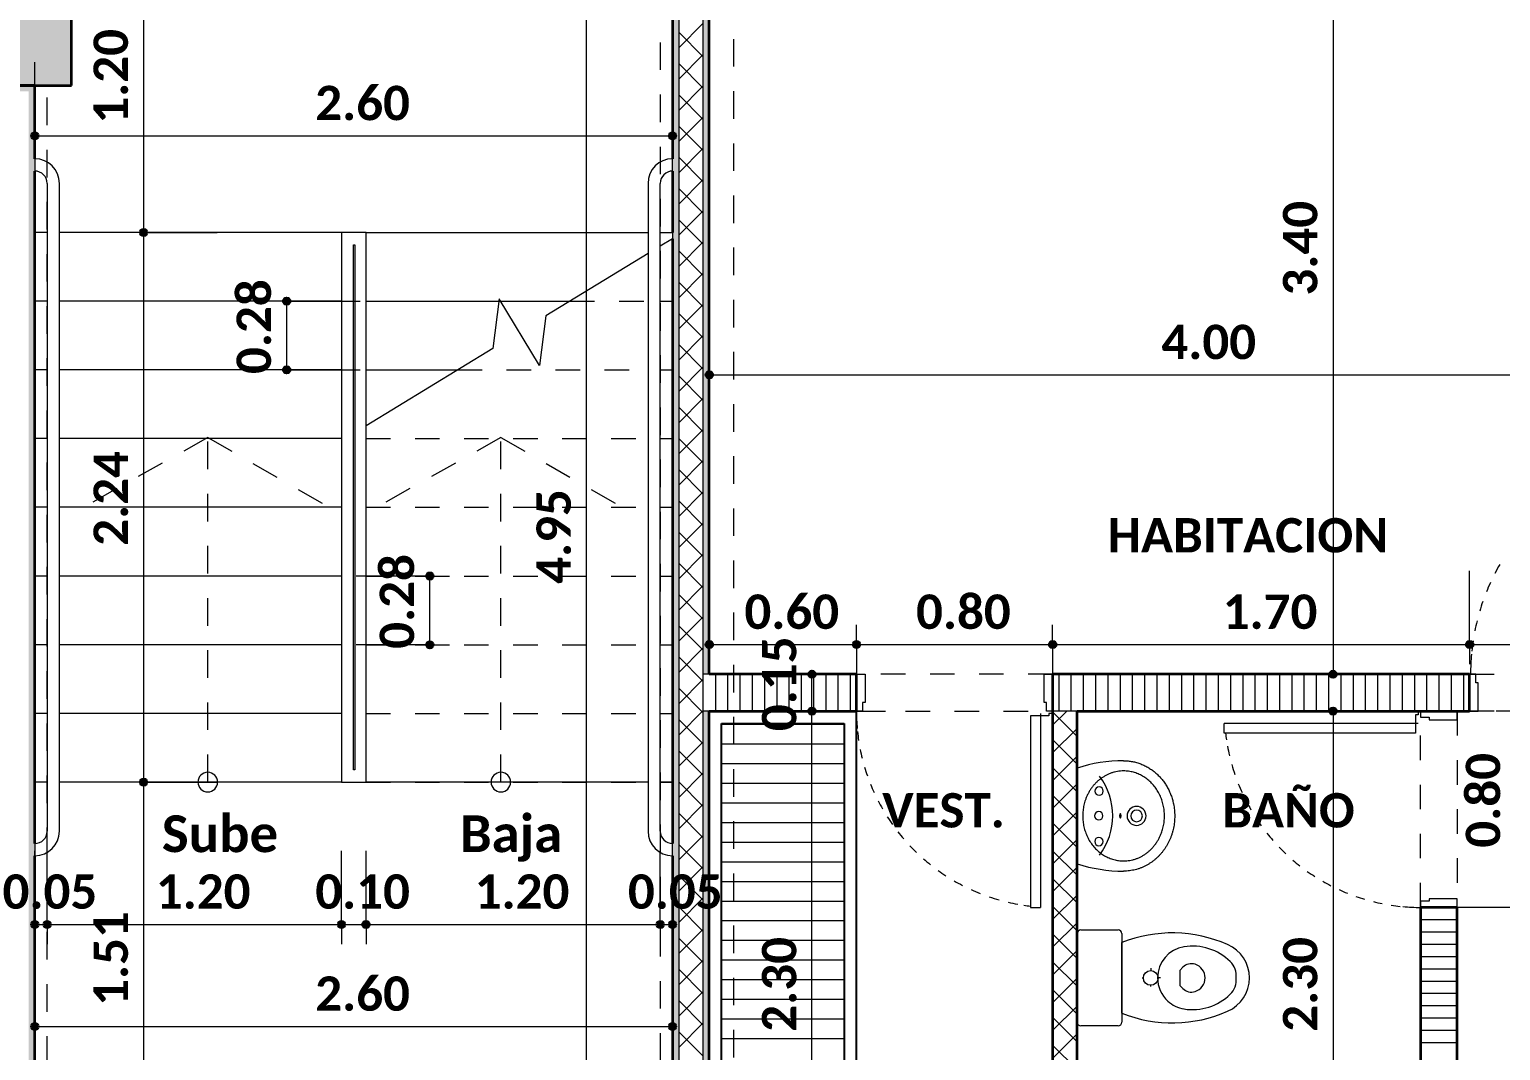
# Model space of a CAD drawing. Header units: metres. Extents: x -144 to 1000, y -717 to 29.
# Drawn here: x 604.31 to 610.31, y -553.21 to -549.05 of the extents above; entities that cross this region are included whole.
import ezdxf

# ---------------------------------------------------------------- set-up
doc = ezdxf.new("R2010")
doc.units = ezdxf.units.M
for name, pattern in [('Basculante', [0.11625, 0.075, -0.04125]), ('basculante modificado', [0.18, 0.1125, -0.0675]), ('Trazo', [0.45, 0.225, -0.225])]:
    doc.linetypes.add(name, pattern=pattern)
doc.layers.get('0').update_dxf_attribs({"color": 1})
for name, color, linetype, lineweight in [('A-ANNO-DIMS', 1, 'Continuous', 9), ('A-DETL', 1, 'Continuous', 9), ('A-DETL-GENF', 1, 'Continuous', 9), ('A-DETL-THIN', 1, 'Continuous', 9), ('A-DOOR', 1, 'Continuous', 9), ('A-DOOR-FRAM', 1, 'Continuous', 9), ('A-DOOR-HDLN', 1, 'Trazo', 20), ('A-FLOR', 2, 'Continuous', 9), ('A-GENM', 1, 'Continuous', 9), ('A-WALL', 4, 'Continuous', 9), ('G-ANNO-TEXT', 2, 'Continuous', 9), ('P-SANR-FIXT', 1, 'Continuous', 9), ('S-COLS', 7, 'Continuous', 9), ('S-STRS', 1, 'Continuous', 9), ('S-STRS-MBND', 1, 'Basculante', 9)]:
    doc.layers.add(name, color=color, linetype=linetype, lineweight=lineweight)
doc.layers.add('A-WALL-PATT', color=7, linetype='Continuous', lineweight=35, true_color=0x9c9c9c)
doc.styles.add('Calibri_B', font='calibrib.ttf', dxfattribs={"height": 0.165})
doc.styles.add('Calibri_B_2', font='calibrib.ttf', dxfattribs={"height": 0.135})
doc.styles.add('Calibri_B_5', font='calibrib.ttf', dxfattribs={"height": 0.66})

# ---------------------------------------------------------------- blocks, each defined once
blk = doc.blocks.new('P')
at = {"layer": 'A-ANNO-DIMS', "lineweight": 25}
h = blk.add_hatch(color=256, dxfattribs=at)
edge = h.paths.add_edge_path()
edge.add_arc((599.9122, -486.4747), 0.015, 0, 360)
h = blk.add_hatch(color=256, dxfattribs=at)
edge = h.paths.add_edge_path()
edge.add_arc((602.5122, -486.4747), 0.015, 0, 360)
h = blk.add_hatch(color=256, dxfattribs=at)
edge = h.paths.add_edge_path()
edge.add_arc((600.3555, -486.8684), 0.015, 0, 360)
h = blk.add_hatch(color=256, dxfattribs=at)
edge = h.paths.add_edge_path()
edge.add_arc((600.3555, -486.8684), 0.015, 0, 360)
h = blk.add_hatch(color=256, dxfattribs=at)
edge = h.paths.add_edge_path()
edge.add_arc((600.9388, -487.1484), 0.015, 0, 360)
h = blk.add_hatch(color=256, dxfattribs=at)
edge = h.paths.add_edge_path()
edge.add_arc((600.9388, -487.4284), 0.015, 0, 360)
h = blk.add_hatch(color=256, dxfattribs=at)
edge = h.paths.add_edge_path()
edge.add_arc((602.6622, -487.4484), 0.015, 0, 360)
h = blk.add_hatch(color=256, dxfattribs=at)
edge = h.paths.add_edge_path()
edge.add_arc((601.5224, -488.2684), 0.015, 0, 360)
h = blk.add_hatch(color=256, dxfattribs=at)
edge = h.paths.add_edge_path()
edge.add_arc((601.5224, -488.5484), 0.015, 0, 360)
h = blk.add_hatch(color=256, dxfattribs=at)
edge = h.paths.add_edge_path()
edge.add_arc((602.6622, -488.5478), 0.015, 0, 360)
h = blk.add_hatch(color=256, dxfattribs=at)
edge = h.paths.add_edge_path()
edge.add_arc((603.262, -488.5478), 0.015, 0, 360)
h = blk.add_hatch(color=256, dxfattribs=at)
edge = h.paths.add_edge_path()
edge.add_arc((603.262, -488.5478), 0.015, 0, 360)
h = blk.add_hatch(color=256, dxfattribs=at)
edge = h.paths.add_edge_path()
edge.add_arc((604.062, -488.5478), 0.015, 0, 360)
h = blk.add_hatch(color=256, dxfattribs=at)
edge = h.paths.add_edge_path()
edge.add_arc((604.062, -488.5478), 0.015, 0, 360)
h = blk.add_hatch(color=256, dxfattribs=at)
edge = h.paths.add_edge_path()
edge.add_arc((605.7622, -488.5478), 0.015, 0, 360)
h = blk.add_hatch(color=256, dxfattribs=at)
edge = h.paths.add_edge_path()
edge.add_arc((605.7622, -488.5478), 0.015, 0, 360)
h = blk.add_hatch(color=256, dxfattribs=at)
edge = h.paths.add_edge_path()
edge.add_arc((603.0808, -488.6688), 0.015, 0, 360)
h = blk.add_hatch(color=256, dxfattribs=at)
edge = h.paths.add_edge_path()
edge.add_arc((605.2051, -488.6688), 0.015, 0, 360)
h = blk.add_hatch(color=256, dxfattribs=at)
edge = h.paths.add_edge_path()
edge.add_arc((603.0808, -488.8188), 0.015, 0, 360)
h = blk.add_hatch(color=256, dxfattribs=at)
edge = h.paths.add_edge_path()
edge.add_arc((603.0808, -488.8188), 0.015, 0, 360)
h = blk.add_hatch(color=256, dxfattribs=at)
edge = h.paths.add_edge_path()
edge.add_arc((605.2051, -488.8188), 0.015, 0, 360)
h = blk.add_hatch(color=256, dxfattribs=at)
edge = h.paths.add_edge_path()
edge.add_arc((600.3555, -489.1084), 0.015, 0, 360)
h = blk.add_hatch(color=256, dxfattribs=at)
edge = h.paths.add_edge_path()
edge.add_arc((600.3555, -489.1084), 0.015, 0, 360)
h = blk.add_hatch(color=256, dxfattribs=at)
edge = h.paths.add_edge_path()
edge.add_arc((599.9122, -489.6883), 0.015, 0, 360)
h = blk.add_hatch(color=256, dxfattribs=at)
edge = h.paths.add_edge_path()
edge.add_arc((599.9622, -489.6883), 0.015, 0, 360)
h = blk.add_hatch(color=256, dxfattribs=at)
edge = h.paths.add_edge_path()
edge.add_arc((599.9622, -489.6883), 0.015, 0, 360)
h = blk.add_hatch(color=256, dxfattribs=at)
edge = h.paths.add_edge_path()
edge.add_arc((601.1622, -489.6883), 0.015, 0, 360)
h = blk.add_hatch(color=256, dxfattribs=at)
edge = h.paths.add_edge_path()
edge.add_arc((601.1622, -489.6883), 0.015, 0, 360)
h = blk.add_hatch(color=256, dxfattribs=at)
edge = h.paths.add_edge_path()
edge.add_arc((601.2625, -489.6883), 0.015, 0, 360)
h = blk.add_hatch(color=256, dxfattribs=at)
edge = h.paths.add_edge_path()
edge.add_arc((601.2625, -489.6883), 0.015, 0, 360)
h = blk.add_hatch(color=256, dxfattribs=at)
edge = h.paths.add_edge_path()
edge.add_arc((602.4621, -489.6883), 0.015, 0, 360)
h = blk.add_hatch(color=256, dxfattribs=at)
edge = h.paths.add_edge_path()
edge.add_arc((602.4621, -489.6883), 0.015, 0, 360)
h = blk.add_hatch(color=256, dxfattribs=at)
edge = h.paths.add_edge_path()
edge.add_arc((602.5122, -489.6883), 0.015, 0, 360)
h = blk.add_hatch(color=256, dxfattribs=at)
edge = h.paths.add_edge_path()
edge.add_arc((599.9122, -490.1041), 0.015, 0, 360)
h = blk.add_hatch(color=256, dxfattribs=at)
edge = h.paths.add_edge_path()
edge.add_arc((602.5122, -490.1041), 0.015, 0, 360)
at = {"layer": 'A-WALL-PATT', "lineweight": 5, "true_color": 0x747474}
h = blk.add_hatch(color=8, dxfattribs=at)
h.paths.add_polyline_path([(602.5122, -492.7188), (602.5372, -492.7188), (602.5372, -490.7688), (602.5122, -490.7688), (602.5122, -492.6438)])
h.paths.add_polyline_path([(602.5122, -490.6188), (602.5372, -490.6188), (602.5372, -485.6688), (602.5122, -485.6688), (602.5122, -490.4938)])
h.paths.add_polyline_path([(602.5122, -485.5188), (602.5372, -485.5188), (602.5372, -485.119), (602.5122, -485.119), (602.5122, -485.3688)])
at = {"layer": 'A-WALL-PATT', "true_color": 0x747474}
h = blk.add_hatch(color=8, dxfattribs=at)
h.paths.add_polyline_path([(602.6622, -492.7188), (602.6622, -491.2688), (602.6372, -491.2688), (602.6372, -492.7188)])
h.paths.add_polyline_path([(602.6372, -491.1188), (602.6622, -491.1188), (602.6622, -488.8188), (602.6372, -488.8188), (602.6372, -490.9987)])
h.paths.add_polyline_path([(602.6455, -488.6688), (602.6622, -488.6688), (602.6622, -485.269), (602.6372, -485.269), (602.6372, -488.6688)])
h = blk.add_hatch(color=8, dxfattribs=at)
h.paths.add_polyline_path([(599.9122, -492.7188), (599.9122, -490.7688), (599.8872, -490.7688), (599.8872, -492.7188)])
h.paths.add_polyline_path([(599.8872, -490.6188), (599.9122, -490.6188), (599.9122, -486.2688), (599.7872, -486.2688), (599.7872, -486.2938), (599.8872, -486.2938), (599.8872, -489.7489)])
at = {"layer": 'S-COLS', "true_color": 0x5b5b5b}
h = blk.add_hatch(color=251, dxfattribs=at)
h.paths.add_polyline_path([(591.8622, -505.1188), (592.3622, -505.1188), (592.3622, -504.2188), (591.8622, -504.2188), (591.8622, -504.9427)])
h.paths.add_polyline_path([(610.1601, -505.1188), (610.162, -505.1188), (610.162, -504.2188), (609.662, -504.2188), (609.662, -505.1188), (610.0712, -505.1188)])
h.paths.add_polyline_path([(600.0622, -505.1187), (600.0622, -504.2187), (599.5622, -504.2187), (599.5622, -505.1187)])
h.paths.add_polyline_path([(595.762, -497.4187), (597.7621, -497.4187), (597.7618, -496.9188), (596.062, -496.9188), (596.062, -494.7688), (597.7623, -494.7688), (597.7618, -494.2688), (595.762, -494.2688), (595.762, -497.3959)])
h.paths.add_polyline_path([(592.1348, -497.4187), (592.3621, -497.4187), (592.3621, -496.7188), (591.8621, -496.7188), (591.8621, -497.4187), (591.9232, -497.4187)])
h.paths.add_polyline_path([(600.0621, -497.4187), (600.0621, -496.5187), (599.5621, -496.5187), (599.5621, -497.4187)])
h.paths.add_polyline_path([(605.9709, -497.4187), (606.3623, -497.4187), (606.3623, -494.2687), (605.8623, -494.2687), (605.8623, -497.4187)])
h.paths.add_polyline_path([(609.7623, -497.4187), (610.1623, -497.4187), (610.1623, -496.7188), (609.7623, -496.7188), (609.7623, -496.9461)])
h.paths.add_polyline_path([(599.5623, -495.1688), (600.0623, -495.1688), (600.0623, -494.2688), (599.5623, -494.2688), (599.5623, -495.1468)])
h.paths.add_polyline_path([(592.137, -494.9688), (592.362, -494.9688), (592.362, -494.2677), (591.862, -494.2688), (591.862, -494.9688), (591.8813, -494.9688)])
h.paths.add_polyline_path([(609.8433, -494.9688), (610.1623, -494.9688), (610.1623, -494.2677), (609.7623, -494.2677), (609.7623, -494.9688)])
h.paths.add_polyline_path([(599.6372, -486.2688), (600.0622, -486.2688), (600.0622, -485.3688), (599.5622, -485.3688), (599.5622, -486.2688)])
h.paths.add_polyline_path([(609.9851, -486.2688), (610.1622, -486.2688), (610.1622, -485.3688), (609.6622, -485.3688), (609.6622, -486.2688), (609.9268, -486.2688)])
h.paths.add_polyline_path([(592.4922, -485.6688), (592.9622, -485.6688), (592.9622, -485.1688), (592.0622, -485.1688), (592.0622, -485.6688), (592.4872, -485.6688)])
at = {"layer": 'A-ANNO-DIMS'}
for p, q in [((605.2051, -485.269), (605.2051, -488.6688)), ((600.3555, -485.6684), (600.3555, -486.8684)), ((602.1614, -490.6188), (602.1614, -485.6684)), ((599.9122, -486.4747), (599.9122, -486.1747)), ((602.5122, -486.4747), (602.5122, -486.1747)), ((599.9122, -486.4747), (602.5122, -486.4747)), ((599.9122, -486.4747), (599.9122, -486.5547)), ((602.5122, -486.4747), (602.5122, -486.5547)), ((600.3555, -486.8684), (600.2755, -486.8684)), ((600.3555, -486.8684), (600.2755, -486.8684)), ((600.3555, -486.8684), (600.6555, -486.8684)), ((600.3555, -486.8684), (600.3555, -489.1084)), ((600.3555, -486.8684), (600.6555, -486.8684)), ((600.9388, -487.1484), (600.8588, -487.1484)), ((600.9388, -487.1484), (600.9388, -487.4284)), ((600.9388, -487.1484), (601.2388, -487.1484)), ((602.6622, -487.4484), (602.6622, -487.1484)), ((600.9388, -487.4284), (600.8588, -487.4284)), ((600.9388, -487.4284), (601.2388, -487.4284)), ((602.6622, -487.4484), (606.6622, -487.4484)), ((602.6622, -487.4484), (602.6622, -487.5284)), ((602.6622, -488.5478), (602.6622, -488.2478)), ((605.7622, -488.5478), (605.7622, -488.2478)), ((605.7622, -488.5478), (605.7622, -488.2478)), ((601.5224, -488.2684), (601.2224, -488.2684)), ((601.5224, -488.5484), (601.5224, -488.2684)), ((601.5224, -488.2684), (601.6024, -488.2684)), ((603.262, -488.5478), (603.262, -488.4678)), ((603.262, -488.5478), (603.262, -488.4678)), ((604.062, -488.5478), (604.062, -488.4678)), ((604.062, -488.5478), (604.062, -488.4678)), ((601.5224, -488.5484), (601.2224, -488.5484)), ((601.5224, -488.5484), (601.6024, -488.5484)), ((602.6622, -488.5478), (603.262, -488.5478)), ((602.6622, -488.5478), (602.6622, -488.6278)), ((603.262, -488.5478), (603.262, -488.8478)), ((603.262, -488.5478), (604.062, -488.5478)), ((603.262, -488.5478), (603.262, -488.8478)), ((604.062, -488.5478), (604.062, -488.8478)), ((604.062, -488.5478), (605.7622, -488.5478)), ((604.062, -488.5478), (604.062, -488.8478)), ((605.7622, -488.5478), (605.7622, -488.6278)), ((605.7622, -488.5478), (606.6622, -488.5478)), ((605.7622, -488.5478), (605.7622, -488.6278)), ((603.0808, -488.6688), (602.7808, -488.6688)), ((603.0808, -488.8188), (603.0808, -488.6688)), ((603.0808, -488.6688), (603.1608, -488.6688)), ((605.2051, -488.6688), (605.1251, -488.6688)), ((605.2051, -488.6688), (605.5051, -488.6688)), ((603.0808, -488.8188), (603.0008, -488.8188)), ((603.0808, -488.8188), (603.0008, -488.8188)), ((603.0808, -491.1188), (603.0808, -488.8188)), ((603.0808, -488.8188), (603.3808, -488.8188)), ((603.0808, -488.8188), (603.3808, -488.8188)), ((605.2051, -488.8188), (605.1251, -488.8188)), ((605.2051, -488.8188), (605.2051, -491.1188)), ((605.2051, -488.8188), (605.5051, -488.8188)), ((605.9506, -488.8188), (605.8706, -488.8188)), ((600.3555, -489.1084), (600.2755, -489.1084)), ((600.3555, -489.1084), (600.2755, -489.1084)), ((600.3555, -489.1084), (600.6555, -489.1084)), ((600.3555, -489.1084), (600.3555, -490.6188)), ((600.3555, -489.1084), (600.6555, -489.1084)), ((599.9122, -489.6883), (599.9122, -489.3883)), ((599.9622, -489.6883), (599.9622, -489.3883)), ((599.9622, -489.6883), (599.9622, -489.3883)), ((601.1622, -489.6883), (601.1622, -489.3883)), ((601.1622, -489.6883), (601.1622, -489.3883)), ((601.2625, -489.6883), (601.2625, -489.3883)), ((601.2625, -489.6883), (601.2625, -489.3883)), ((602.4621, -489.6883), (602.4621, -489.3883)), ((602.4621, -489.6883), (602.4621, -489.3883)), ((602.5122, -489.6883), (602.5122, -489.3883)), ((605.9506, -489.6188), (605.6506, -489.6188)), ((605.9506, -489.6188), (605.6506, -489.6188)), ((599.9122, -489.6883), (599.9622, -489.6883)), ((599.9122, -489.6883), (599.9122, -489.7683)), ((599.9622, -489.6883), (599.9622, -489.7683)), ((599.9622, -489.6883), (601.1622, -489.6883)), ((599.9622, -489.6883), (599.9622, -489.7683)), ((601.1622, -489.6883), (601.1622, -489.7683)), ((601.1622, -489.6883), (601.2625, -489.6883)), ((601.1622, -489.6883), (601.1622, -489.7683)), ((601.2625, -489.6883), (601.2625, -489.7683)), ((601.2625, -489.6883), (602.4621, -489.6883)), ((601.2625, -489.6883), (601.2625, -489.7683)), ((602.4621, -489.6883), (602.4621, -489.7683)), ((602.4621, -489.6883), (602.5122, -489.6883)), ((602.4621, -489.6883), (602.4621, -489.7683)), ((602.5122, -489.6883), (602.5122, -489.7683)), ((599.9122, -490.1041), (599.9122, -489.8041)), ((602.5122, -490.1041), (602.5122, -489.8041)), ((599.9122, -490.1041), (602.5122, -490.1041)), ((599.9122, -490.1041), (599.9122, -490.1841)), ((602.5122, -490.1041), (602.5122, -490.1841))]:
    blk.add_line(p, q, dxfattribs=at)
at = {"layer": 'A-ANNO-DIMS', "lineweight": 25}
for centre in [(599.9122, -486.4747), (602.5122, -486.4747), (600.3555, -486.8684), (600.3555, -486.8684), (600.9388, -487.1484), (600.9388, -487.4284), (602.6622, -487.4484), (601.5224, -488.2684), (601.5224, -488.5484), (602.6622, -488.5478), (603.262, -488.5478), (603.262, -488.5478), (604.062, -488.5478), (604.062, -488.5478), (605.7622, -488.5478), (605.7622, -488.5478), (603.0808, -488.6688), (605.2051, -488.6688), (603.0808, -488.8188), (603.0808, -488.8188), (605.2051, -488.8188), (600.3555, -489.1084), (600.3555, -489.1084), (599.9122, -489.6883), (599.9622, -489.6883), (599.9622, -489.6883), (601.1622, -489.6883), (601.1622, -489.6883), (601.2625, -489.6883), (601.2625, -489.6883), (602.4621, -489.6883), (602.4621, -489.6883), (602.5122, -489.6883), (599.9122, -490.1041), (602.5122, -490.1041)]:
    blk.add_circle(centre, 0.015, dxfattribs=at)
at = {"layer": 'A-DETL', "color": 7, "linetype": 'basculante modificado'}
for p, q in [((602.4621, -485.6688), (602.4621, -490.4688)), ((602.7621, -494.2677), (602.7621, -485.6688)), ((599.9622, -490.4688), (599.9622, -486.2688)), ((600.6172, -487.7039), (600.0875, -488.0015)), ((600.6172, -487.7039), (601.1375, -488.0028)), ((600.6172, -489.1084), (600.6172, -487.7084)), ((601.8122, -487.7039), (601.2825, -488.0015)), ((601.8122, -487.7039), (602.3325, -488.0028)), ((601.8122, -489.1084), (601.8122, -487.7084))]:
    blk.add_line(p, q, dxfattribs=at)
at = {"layer": 'A-DETL-GENF', "linetype": 'Basculante'}
for p, q in [((604.062, -488.6688), (603.262, -488.6688)), ((603.262, -488.6688), (603.262, -488.8188)), ((604.062, -488.8188), (604.062, -488.6688)), ((605.7622, -488.8188), (605.7622, -488.6688)), ((605.7622, -488.6688), (606.6622, -488.6688)), ((603.262, -488.8188), (604.062, -488.8188)), ((605.562, -488.8188), (605.712, -488.8188)), ((605.562, -489.6188), (605.562, -488.8188)), ((605.712, -488.8188), (605.712, -489.6188)), ((606.6622, -488.8188), (605.7622, -488.8188)), ((605.712, -489.6188), (605.562, -489.6188))]:
    blk.add_line(p, q, dxfattribs=at)
at = {"layer": 'A-DETL-GENF', "color": 251, "true_color": 0x535353}
for p, q in [((602.7122, -488.8728), (603.2122, -488.8728)), ((602.7122, -488.9528), (603.2122, -488.9528)), ((602.7122, -489.0328), (603.2122, -489.0328)), ((602.7122, -489.1128), (603.2122, -489.1128)), ((602.7122, -489.1928), (603.2122, -489.1928)), ((602.7122, -489.2728), (603.2122, -489.2728)), ((602.7122, -489.3528), (603.2122, -489.3528)), ((602.7122, -489.4328), (603.2122, -489.4328)), ((602.7122, -489.5128), (603.2123, -489.5128)), ((602.7122, -489.5928), (603.2123, -489.5928)), ((602.7122, -489.6728), (603.2123, -489.6728)), ((602.7122, -489.7528), (603.2123, -489.7528)), ((602.7122, -489.8328), (603.2123, -489.8328)), ((602.7122, -489.9128), (603.2123, -489.9128)), ((602.7122, -489.9928), (603.2123, -489.9928)), ((602.7122, -490.0728), (603.2123, -490.0728)), ((602.7122, -490.1528), (603.2123, -490.1528))]:
    blk.add_line(p, q, dxfattribs=at)
at = {"layer": 'A-DETL-THIN'}
for p, q in [((599.9122, -486.5682), (599.9122, -486.6182)), ((602.5122, -486.6182), (602.5122, -486.5682)), ((599.9622, -486.6682), (599.9622, -489.3085)), ((600.0122, -489.3085), (600.0122, -486.6682)), ((602.4122, -486.6682), (602.4122, -489.3085)), ((602.4622, -489.3085), (602.4622, -486.6682)), ((601.2625, -486.8684), (601.1622, -486.8684)), ((601.1622, -486.8684), (601.1622, -489.1084)), ((601.2625, -489.1084), (601.2625, -486.8684)), ((601.2109, -489.0584), (601.2109, -486.9184)), ((601.2109, -486.9184), (601.2175, -486.9184)), ((601.2175, -486.9184), (601.2175, -489.0584)), ((602.7122, -488.8688), (602.7122, -491.0688)), ((603.2124, -488.8688), (602.7122, -488.8688)), ((603.2124, -491.0688), (603.2124, -488.8688)), ((601.2175, -489.0584), (601.2109, -489.0584)), ((601.1622, -489.1084), (601.2625, -489.1084)), ((599.9122, -489.3585), (599.9122, -489.4085)), ((602.5122, -489.4085), (602.5122, -489.3585))]:
    blk.add_line(p, q, dxfattribs=at)
for centre, radius, start, end in [((599.9122, -486.6682), 0.1, 0, 90), ((602.5122, -486.6682), 0.1, 90, 180), ((599.9122, -486.6682), 0.05, 0, 90), ((602.5122, -486.6682), 0.05, 90, 180), ((600.6172, -489.1084), 0.04, 0, 180), ((601.8122, -489.1084), 0.04, 0, 180), ((600.6172, -489.1084), 0.04, 180, 0), ((601.8122, -489.1084), 0.04, 180, 0), ((599.9122, -489.3085), 0.05, 270, 0), ((599.9122, -489.3085), 0.1, 270, 0), ((602.5122, -489.3085), 0.1, 180, 270), ((602.5122, -489.3085), 0.05, 180, 270)]:
    blk.add_arc(centre, radius, start, end, dxfattribs=at)
at = {"layer": 'A-DOOR'}
for p, q in [((604.062, -488.8188), (604.062, -488.6688)), ((605.562, -488.8188), (605.712, -488.8188))]:
    blk.add_line(p, q, dxfattribs=at)
at = {"layer": 'A-DOOR', "lineweight": 15}
for p, q in [((603.972, -488.8388), (603.972, -489.6188)), ((604.047, -488.8388), (603.972, -488.8388)), ((604.012, -488.8288), (604.012, -489.6188)), ((604.047, -488.8288), (604.047, -488.8388)), ((604.062, -488.8288), (604.047, -488.8288)), ((605.542, -488.8338), (605.542, -488.9088)), ((605.552, -488.8338), (605.542, -488.8338)), ((605.552, -488.8188), (605.552, -488.8338)), ((604.762, -488.9088), (604.762, -488.8688)), ((605.552, -488.8688), (604.762, -488.8688)), ((605.542, -488.9088), (604.762, -488.9088)), ((603.972, -489.6188), (604.012, -489.6188))]:
    blk.add_line(p, q, dxfattribs=at)
at = {"layer": 'A-DOOR'}
for centre, radius, start, end in [((606.6607, -488.6667), 0.8947, 150.12331, 152.79443), ((606.6607, -488.6667), 0.8947, 155.46046, 158.1223), ((606.6607, -488.6667), 0.8947, 160.78086, 163.43707), ((606.6607, -488.6667), 0.8947, 166.09186, 168.74617), ((606.6607, -488.6667), 0.8947, 171.40092, 174.05706), ((606.6607, -488.6667), 0.8947, 174.86021, 180), ((604.062, -488.8188), 0.8, 180, 185.13979), ((604.062, -488.8188), 0.8, 185.94294, 188.59908), ((605.562, -488.8188), 0.8, 186.45945, 188.44999), ((604.062, -488.8188), 0.8, 191.25383, 193.90814), ((605.562, -488.8188), 0.8, 190.25822, 193.15108), ((605.562, -488.8188), 0.8, 190.25822, 193.15108), ((605.562, -488.8188), 0.8, 195.83157, 198.88574), ((604.062, -488.8188), 0.8, 196.56293, 199.21914), ((604.062, -488.8188), 0.8, 201.8777, 204.53954), ((605.562, -488.8188), 0.8, 201.72829, 204.55488), ((604.062, -488.8188), 0.8, 207.20557, 209.87669), ((605.562, -488.8188), 0.8, 207.36602, 210.16222), ((604.062, -488.8188), 0.8, 212.55381, 215.2378), ((605.562, -488.8188), 0.8, 212.94407, 215.71217), ((604.062, -488.8188), 0.8, 217.92952, 220.62982), ((605.562, -488.8188), 0.8, 218.46716, 221.20973), ((604.062, -488.8188), 0.8, 223.33952, 226.05941), ((605.562, -488.8188), 0.8, 223.94059, 226.66048), ((604.062, -488.8188), 0.8, 228.79027, 231.53284), ((605.562, -488.8188), 0.8, 229.37018, 232.07048), ((604.062, -488.8188), 0.8, 234.28783, 237.05593), ((604.062, -488.8188), 0.8, 239.83778, 242.63398), ((605.562, -488.8188), 0.8, 234.7622, 237.44619), ((605.562, -488.8188), 0.8, 240.12331, 242.79443), ((604.062, -488.8188), 0.8, 245.44512, 248.27171), ((604.062, -488.8188), 0.8, 251.11426, 254.16843), ((605.562, -488.8188), 0.8, 245.46046, 248.1223), ((605.562, -488.8188), 0.8, 250.78086, 253.43707), ((604.062, -488.8188), 0.8, 256.84892, 259.74178), ((604.062, -488.8188), 0.8, 256.84892, 259.74178), ((604.062, -488.8188), 0.8, 261.55001, 263.54055), ((605.562, -488.8188), 0.8, 256.09186, 258.74617), ((605.562, -488.8188), 0.8, 261.40092, 264.05706), ((605.562, -488.8188), 0.8, 264.86021, 270)]:
    blk.add_arc(centre, radius, start, end, dxfattribs=at)
at = {"layer": 'A-DOOR-FRAM', "lineweight": 15}
for p, q in [((603.262, -488.6688), (603.297, -488.6688)), ((603.297, -488.6688), (603.297, -488.7838)), ((604.027, -488.7838), (604.027, -488.6688)), ((604.027, -488.6688), (604.062, -488.6688)), ((605.7872, -488.6688), (605.7622, -488.6688)), ((605.7872, -488.7038), (605.7872, -488.6688)), ((605.7972, -488.7038), (605.7872, -488.7038)), ((605.7972, -488.8188), (605.7972, -488.7038)), ((603.287, -488.7838), (603.287, -488.8188)), ((603.297, -488.7838), (603.287, -488.7838)), ((604.037, -488.7838), (604.027, -488.7838)), ((604.037, -488.8188), (604.037, -488.7838)), ((603.287, -488.8188), (603.2622, -488.8188)), ((604.062, -488.8188), (604.037, -488.8188)), ((605.562, -488.8188), (605.562, -488.8438)), ((605.562, -488.8438), (605.597, -488.8438)), ((605.597, -488.8438), (605.597, -488.8538)), ((605.597, -488.8538), (605.712, -488.8538)), ((605.712, -488.8538), (605.712, -488.8188)), ((605.7622, -488.8188), (605.7972, -488.8188)), ((605.597, -489.5938), (605.562, -489.5938)), ((605.562, -489.5938), (605.562, -489.6188)), ((605.712, -489.5838), (605.597, -489.5838)), ((605.597, -489.5838), (605.597, -489.5938)), ((605.712, -489.6188), (605.712, -489.5838))]:
    blk.add_line(p, q, dxfattribs=at)
at = {"layer": 'A-DOOR-HDLN'}
for p, q in [((603.262, -488.6688), (603.262, -488.8188)), ((605.7622, -488.8188), (605.7622, -488.6688)), ((605.712, -489.6188), (605.562, -489.6188))]:
    blk.add_line(p, q, dxfattribs=at)
at = {"layer": 'A-FLOR'}
for p, q in [((602.4122, -489.1084), (601.2625, -489.1084)), ((602.5122, -489.1084), (602.4622, -489.1084))]:
    blk.add_line(p, q, dxfattribs=at)
at = {"layer": 'A-GENM', "lineweight": 25}
for p, q in [((603.2622, -488.8188), (602.6622, -488.8188)), ((602.6622, -488.8188), (602.6622, -491.1188)), ((603.2622, -491.1188), (603.2622, -488.8188)), ((602.7122, -488.8688), (603.2122, -488.8688)), ((602.7122, -491.0688), (602.7122, -488.8688)), ((603.2122, -488.8688), (603.2122, -491.0688))]:
    blk.add_line(p, q, dxfattribs=at)
at = {"layer": 'A-WALL'}
for p, q in [((602.5372, -485.119), (602.5372, -492.7438)), ((602.6372, -492.7438), (602.6372, -485.119)), ((602.6622, -488.6688), (602.6372, -488.6688)), ((602.6622, -488.8188), (602.6372, -488.8188)), ((604.162, -488.8188), (604.062, -488.8188))]:
    blk.add_line(p, q, dxfattribs=at)
at = {"layer": 'A-WALL', "lineweight": 35}
for p, q in [((602.6622, -488.6688), (602.6622, -485.269)), ((602.5122, -485.6688), (602.5122, -486.5682)), ((599.9122, -486.2688), (599.7622, -486.2688)), ((599.9122, -486.5682), (599.9122, -486.2688)), ((599.9122, -489.3585), (599.9122, -486.6182)), ((602.5122, -486.6182), (602.5122, -486.8684)), ((602.5122, -486.8938), (602.5122, -489.3585)), ((603.262, -488.6688), (602.6622, -488.6688)), ((603.262, -488.8188), (603.262, -488.6688)), ((605.7622, -488.6688), (604.062, -488.6688)), ((604.062, -488.6688), (604.062, -491.1188)), ((605.7622, -488.8188), (605.7622, -488.6688)), ((602.6622, -491.1188), (602.6622, -488.8188)), ((602.6622, -488.8188), (603.262, -488.8188)), ((604.162, -488.8188), (605.7622, -488.8188)), ((604.162, -491.1188), (604.162, -488.8188)), ((599.9122, -490.6188), (599.9122, -489.4085)), ((602.5122, -489.4085), (602.5122, -490.6188)), ((605.562, -489.6188), (605.562, -491.1188)), ((605.712, -489.6188), (605.562, -489.6188)), ((605.712, -491.1188), (605.712, -489.6188))]:
    blk.add_line(p, q, dxfattribs=at)
at = {"layer": 'A-WALL-PATT', "color": 1, "lineweight": 5, "true_color": 0xff0000}
for p, q in [((602.5372, -486.1161), (602.6372, -486.0161)), ((602.6372, -486.1528), (602.5372, -486.0528)), ((602.5372, -486.2434), (602.6372, -486.1434)), ((602.6372, -486.2801), (602.5372, -486.1801)), ((602.5372, -486.3707), (602.6372, -486.2707)), ((602.6372, -486.4074), (602.5372, -486.3074)), ((602.5372, -486.498), (602.6372, -486.398)), ((602.6372, -486.5346), (602.5372, -486.4346)), ((602.5372, -486.6252), (602.6372, -486.5252)), ((602.6372, -486.6619), (602.5372, -486.5619)), ((602.5372, -486.7525), (602.6372, -486.6525)), ((602.6372, -486.7892), (602.5372, -486.6892)), ((602.5372, -486.8798), (602.6372, -486.7798)), ((602.6372, -486.9165), (602.5372, -486.8165)), ((602.5372, -487.0071), (602.6372, -486.9071)), ((602.6372, -487.0438), (602.5372, -486.9438)), ((602.5372, -487.1344), (602.6372, -487.0344)), ((602.6372, -487.171), (602.5372, -487.071)), ((602.5372, -487.2616), (602.6372, -487.1616)), ((602.6372, -487.2983), (602.5372, -487.1983)), ((602.5372, -487.3889), (602.6372, -487.2889)), ((602.6372, -487.4256), (602.5372, -487.3256)), ((602.5372, -487.5162), (602.6372, -487.4162)), ((602.6372, -487.5529), (602.5372, -487.4529)), ((602.5372, -487.6435), (602.6372, -487.5435)), ((602.6372, -487.6802), (602.5372, -487.5802)), ((602.5372, -487.7707), (602.6372, -487.6707)), ((602.6372, -487.8074), (602.5372, -487.7074)), ((602.5372, -487.898), (602.6372, -487.798)), ((602.6372, -487.9347), (602.5372, -487.8347)), ((602.5372, -488.0253), (602.6372, -487.9253)), ((602.6372, -488.062), (602.5372, -487.962)), ((602.5372, -488.1526), (602.6372, -488.0526)), ((602.6372, -488.1893), (602.5372, -488.0893)), ((602.5372, -488.2799), (602.6372, -488.1799)), ((602.6372, -488.3166), (602.5372, -488.2166)), ((602.5372, -488.4071), (602.6372, -488.3071)), ((602.6372, -488.4438), (602.5372, -488.3438)), ((602.5372, -488.5344), (602.6372, -488.4344)), ((602.6372, -488.5711), (602.5372, -488.4711)), ((602.5372, -488.6617), (602.6372, -488.5617)), ((602.6372, -488.6984), (602.5372, -488.5984)), ((602.5372, -488.789), (602.6372, -488.689)), ((602.6372, -488.8257), (602.5372, -488.7257)), ((602.5372, -488.9163), (602.6372, -488.8163)), ((602.6372, -488.9529), (602.5372, -488.8529)), ((602.5372, -489.0435), (602.6372, -488.9435)), ((602.6372, -489.0802), (602.5372, -488.9802)), ((602.5372, -489.1708), (602.6372, -489.0708)), ((602.6372, -489.2075), (602.5372, -489.1075)), ((602.5372, -489.2981), (602.6372, -489.1981)), ((602.6372, -489.3348), (602.5372, -489.2348)), ((602.5372, -489.4254), (602.6372, -489.3254)), ((602.6372, -489.4621), (602.5372, -489.3621)), ((602.5372, -489.5527), (602.6372, -489.4527)), ((602.6372, -489.5893), (602.5372, -489.4893)), ((602.5372, -489.6799), (602.6372, -489.5799)), ((602.6372, -489.7166), (602.5372, -489.6166)), ((602.5372, -489.8072), (602.6372, -489.7072)), ((602.6372, -489.8439), (602.5372, -489.7439)), ((602.5372, -489.9345), (602.6372, -489.8345)), ((602.6372, -489.9712), (602.5372, -489.8712)), ((602.5372, -490.0618), (602.6372, -489.9618)), ((602.6372, -490.0985), (602.5372, -489.9985)), ((602.5372, -490.1891), (602.6372, -490.0891)), ((602.6372, -490.2257), (602.5372, -490.1257))]:
    blk.add_line(p, q, dxfattribs=at)
at = {"layer": 'A-WALL-PATT', "color": 8, "lineweight": 5, "true_color": 0x727272}
for p, q in [((602.6868, -488.6688), (602.6868, -488.8188)), ((602.7368, -488.6688), (602.7368, -488.8188)), ((602.7868, -488.6688), (602.7868, -488.8188)), ((602.8368, -488.6688), (602.8368, -488.8188)), ((602.8868, -488.6688), (602.8868, -488.8188)), ((602.9368, -488.6688), (602.9368, -488.8188)), ((602.9868, -488.6688), (602.9868, -488.8188)), ((603.0368, -488.6688), (603.0368, -488.8188)), ((603.0868, -488.6688), (603.0868, -488.8188)), ((603.1368, -488.6688), (603.1368, -488.8188)), ((603.1868, -488.6688), (603.1868, -488.8188)), ((603.2368, -488.6688), (603.2368, -488.8188)), ((604.0868, -488.6688), (604.0868, -488.8188)), ((604.1368, -488.6688), (604.1368, -488.8188)), ((604.1868, -488.6688), (604.1868, -488.8188)), ((604.2368, -488.6688), (604.2368, -488.8188)), ((604.2868, -488.6688), (604.2868, -488.8188)), ((604.3368, -488.6688), (604.3368, -488.8188)), ((604.3868, -488.6688), (604.3868, -488.8188)), ((604.4368, -488.6688), (604.4368, -488.8188)), ((604.4868, -488.6688), (604.4868, -488.8188)), ((604.5368, -488.6688), (604.5368, -488.8188)), ((604.5868, -488.6688), (604.5868, -488.8188)), ((604.6368, -488.6688), (604.6368, -488.8188)), ((604.6868, -488.6688), (604.6868, -488.8188)), ((604.7368, -488.6688), (604.7368, -488.8188)), ((604.7868, -488.6688), (604.7868, -488.8188)), ((604.8368, -488.6688), (604.8368, -488.8188)), ((604.8868, -488.6688), (604.8868, -488.8188)), ((604.9368, -488.6688), (604.9368, -488.8188)), ((604.9868, -488.6688), (604.9868, -488.8188)), ((605.0368, -488.6688), (605.0368, -488.8188)), ((605.0868, -488.6688), (605.0868, -488.8188)), ((605.1368, -488.6688), (605.1368, -488.8188)), ((605.1868, -488.6688), (605.1868, -488.8188)), ((605.2368, -488.6688), (605.2368, -488.8188)), ((605.2868, -488.6688), (605.2868, -488.8188)), ((605.3368, -488.6688), (605.3368, -488.8188)), ((605.3868, -488.6688), (605.3868, -488.8188)), ((605.4368, -488.6688), (605.4368, -488.8188)), ((605.4868, -488.6688), (605.4868, -488.8188)), ((605.5368, -488.6688), (605.5368, -488.8188)), ((605.5868, -488.6688), (605.5868, -488.8188)), ((605.6368, -488.6688), (605.6368, -488.8188)), ((605.6868, -488.6688), (605.6868, -488.8188)), ((605.7368, -488.6688), (605.7368, -488.8188)), ((605.562, -489.6188), (605.712, -489.6188)), ((605.562, -489.6688), (605.712, -489.6688)), ((605.562, -489.7188), (605.712, -489.7188)), ((605.562, -489.7688), (605.712, -489.7688)), ((605.562, -489.8188), (605.712, -489.8188)), ((605.562, -489.8688), (605.712, -489.8688)), ((605.562, -489.9188), (605.712, -489.9188)), ((605.562, -489.9688), (605.712, -489.9688)), ((605.562, -490.0188), (605.712, -490.0188)), ((605.562, -490.0688), (605.712, -490.0688)), ((605.562, -490.1188), (605.712, -490.1188)), ((605.562, -490.1688), (605.712, -490.1688))]:
    blk.add_line(p, q, dxfattribs=at)
at = {"layer": 'A-WALL-PATT', "color": 8, "lineweight": 5, "true_color": 0x747474}
for p, q in [((604.062, -488.8764), (604.1196, -488.8188)), ((604.162, -488.9221), (604.062, -488.8221)), ((604.062, -488.9895), (604.162, -488.8895)), ((604.162, -489.0352), (604.062, -488.9352)), ((604.062, -489.1027), (604.162, -489.0027)), ((604.162, -489.1484), (604.062, -489.0484)), ((604.062, -489.2158), (604.162, -489.1158)), ((604.162, -489.2615), (604.062, -489.1615)), ((604.062, -489.329), (604.162, -489.229)), ((604.162, -489.3746), (604.062, -489.2746)), ((604.062, -489.4421), (604.162, -489.3421)), ((604.162, -489.4878), (604.062, -489.3878)), ((604.062, -489.5552), (604.162, -489.4552)), ((604.162, -489.6009), (604.062, -489.5009)), ((604.062, -489.6684), (604.162, -489.5684)), ((604.162, -489.714), (604.062, -489.614)), ((604.062, -489.7815), (604.162, -489.6815)), ((604.162, -489.8272), (604.062, -489.7272)), ((604.062, -489.8946), (604.162, -489.7946)), ((604.162, -489.9403), (604.062, -489.8403)), ((604.062, -490.0078), (604.162, -489.9078)), ((604.162, -490.0535), (604.062, -489.9535)), ((604.062, -490.1209), (604.162, -490.0209)), ((604.162, -490.1666), (604.062, -490.0666)), ((604.062, -490.2341), (604.162, -490.1341)), ((604.162, -490.2797), (604.062, -490.1797))]:
    blk.add_line(p, q, dxfattribs=at)
at = {"layer": 'P-SANR-FIXT'}
for p, q in [((604.177, -489.7107), (604.3292, -489.7107)), ((604.3442, -489.7257), (604.3442, -489.9061)), ((604.3442, -490.0501), (604.3442, -489.7621)), ((604.462, -489.8661), (604.462, -489.8761)), ((604.5925, -489.863), (604.5802, -489.8753)), ((604.5802, -489.8753), (604.5802, -489.9369)), ((604.3442, -489.9061), (604.3442, -490.0866)), ((604.427, -489.9061), (604.432, -489.9061)), ((604.462, -489.9411), (604.462, -489.9361)), ((604.502, -489.9061), (604.492, -489.9061)), ((604.5802, -489.9369), (604.5925, -489.9492)), ((604.3292, -490.1016), (604.177, -490.1016))]:
    blk.add_line(p, q, dxfattribs=at)
blk.add_circle((604.462, -489.9061), 0.03, dxfattribs=at)
for centre, radius, start, end in [((604.3516, -489.6353), 0.6142, 90.01714, 107.98286), ((604.0404, -489.2446), 0.2666, 322.67697, 36.91211), ((604.2514, -489.1449), 0.017, 90, 270), ((604.2514, -489.1449), 0.017, 270, 90), ((604.4043, -489.2461), 0.0386, 90, 270), ((604.4043, -489.2461), 0.0386, 270, 90), ((604.25, -489.2454), 0.0168, 0, 180), ((604.25, -489.2454), 0.0168, 180, 0), ((604.4043, -489.2461), 0.0235, 90, 270), ((604.4043, -489.2461), 0.0235, 270, 90), ((604.2504, -489.3504), 0.017, 90, 270), ((604.2504, -489.3504), 0.017, 270, 90), ((604.3516, -488.857), 0.6142, 252.01714, 269.98286), ((604.177, -489.7257), 0.015, 90, 180), ((604.3292, -489.7257), 0.015, 0, 90), ((604.5501, -490.2812), 0.5584, 66.20311, 111.64089), ((604.6179, -489.9061), 0.1282, 99.09392, 180.00153), ((604.6323, -489.9966), 0.2199, 45.60264, 99.09392), ((604.7149, -489.9075), 0.15, 0.53114, 66.20311), ((604.6279, -489.8984), 0.05, 72.81354, 135), ((604.6255, -489.9061), 0.0581, 287.18295, 72.81354), ((604.7291, -489.8978), 0.0816, 354.16452, 45.60264), ((604.6179, -489.9061), 0.1282, 179.99847, 227.55472), ((604.7149, -489.9047), 0.15, 293.79689, 359.46886), ((604.7291, -489.9144), 0.0816, 314.39736, 5.83548), ((604.6179, -489.9061), 0.1282, 227.55472, 260.90608), ((604.6279, -489.9139), 0.05, 225, 287.18295), ((604.6323, -489.8156), 0.2199, 260.90608, 314.39736), ((604.5501, -489.5311), 0.5584, 248.35911, 293.79689), ((604.177, -490.0866), 0.015, 180, 270), ((604.3292, -490.0866), 0.015, 270, 0)]:
    blk.add_arc(centre, radius, start, end, dxfattribs=at)
for major_axis in [(0, -0.00908), (0, 0.00908)]:
    blk.add_ellipse((604.3381, -489.2456), major_axis=major_axis, ratio=0.332108, start_param=3.141593, end_param=6.283185, dxfattribs=at)
for points, knots in [([(604.3514, -489.0211), (604.3575, -489.0212), (604.3695, -489.0217), (604.3871, -489.0242), (604.4044, -489.0282), (604.4215, -489.034), (604.438, -489.0412), (604.4537, -489.0498), (604.4688, -489.0599), (604.483, -489.0713), (604.4961, -489.0838), (604.5082, -489.0976), (604.5191, -489.1121), (604.5289, -489.1278), (604.5374, -489.1442), (604.5446, -489.1611), (604.5495, -489.1759), (604.5527, -489.1878), (604.555, -489.1979), (604.557, -489.209), (604.5586, -489.2213), (604.5595, -489.2338), (604.5598, -489.2461), (604.5595, -489.2585), (604.5586, -489.2709), (604.557, -489.2833), (604.5548, -489.2954), (604.552, -489.3074), (604.5485, -489.3193), (604.5444, -489.3311), (604.5398, -489.3424), (604.5346, -489.3535), (604.5288, -489.3644), (604.5224, -489.3749), (604.5155, -489.385), (604.5081, -489.3946), (604.5001, -489.4039), (604.4917, -489.4127), (604.4829, -489.4209), (604.4736, -489.4285), (604.4638, -489.4357), (604.4537, -489.4423), (604.4433, -489.4482), (604.4325, -489.4535), (604.4214, -489.4582), (604.4101, -489.4621), (604.3986, -489.4654), (604.3871, -489.4679), (604.3715, -489.4703), (604.3595, -489.4711), (604.3514, -489.4711)], [-1, -1, -1, -1, -0.973214, -0.946429, -0.919643, -0.892857, -0.866071, -0.839286, -0.8125, -0.785714, -0.758929, -0.732143, -0.705357, -0.678571, -0.651786, -0.625, -0.598214, -0.584821, -0.571429, -0.553571, -0.535714, -0.517857, -0.5, -0.482143, -0.464286, -0.446429, -0.428571, -0.410714, -0.392857, -0.375, -0.357143, -0.339286, -0.321429, -0.303571, -0.285714, -0.267857, -0.25, -0.232143, -0.214286, -0.196429, -0.178571, -0.160714, -0.142857, -0.125, -0.107143, -0.089286, -0.071429, -0.053571, -0.035714, 0, 0, 0, 0]), ([(604.3514, -489.0628), (604.3428, -489.0628), (604.3302, -489.0639), (604.3139, -489.0673), (604.3018, -489.0709), (604.2899, -489.0756), (604.2783, -489.0812), (604.2673, -489.0876), (604.2566, -489.0951), (604.2465, -489.1035), (604.2371, -489.1125), (604.2282, -489.1224), (604.22, -489.133), (604.2127, -489.1441), (604.2061, -489.1559), (604.2003, -489.1684), (604.1957, -489.1802), (604.1922, -489.1915), (604.1895, -489.2022), (604.1874, -489.2131), (604.1858, -489.224), (604.1849, -489.235), (604.1846, -489.2461), (604.1849, -489.2573), (604.1858, -489.2682), (604.1874, -489.2791), (604.1895, -489.29), (604.1922, -489.3008), (604.1955, -489.3112), (604.1993, -489.3214), (604.2037, -489.3314), (604.2087, -489.3411), (604.2141, -489.3503), (604.2201, -489.3592), (604.2266, -489.3678), (604.2335, -489.3759), (604.2408, -489.3834), (604.2485, -489.3905), (604.2567, -489.3971), (604.2652, -489.4031), (604.2739, -489.4086), (604.2829, -489.4134), (604.2923, -489.4176), (604.3018, -489.4213), (604.3115, -489.4242), (604.3212, -489.4265), (604.3344, -489.4288), (604.3446, -489.4294), (604.3514, -489.4295)], [-1, -1, -1, -1, -0.951923, -0.927885, -0.903846, -0.879808, -0.855769, -0.831731, -0.807692, -0.783654, -0.759615, -0.735577, -0.711538, -0.6875, -0.663462, -0.639423, -0.615385, -0.596154, -0.576923, -0.557692, -0.538462, -0.519231, -0.5, -0.480769, -0.461538, -0.442308, -0.423077, -0.403846, -0.384615, -0.365385, -0.346154, -0.326923, -0.307692, -0.288462, -0.269231, -0.25, -0.230769, -0.211538, -0.192308, -0.173077, -0.153846, -0.134615, -0.115385, -0.096154, -0.076923, -0.057692, -0.038462, 0, 0, 0, 0]), ([(604.3514, -489.4295), (604.3599, -489.4294), (604.3725, -489.4284), (604.3889, -489.4249), (604.401, -489.4213), (604.4129, -489.4167), (604.4245, -489.4111), (604.4355, -489.4046), (604.4462, -489.3971), (604.4563, -489.3888), (604.4657, -489.3798), (604.4746, -489.3699), (604.4828, -489.3592), (604.4901, -489.3481), (604.4967, -489.3363), (604.5025, -489.3239), (604.5071, -489.312), (604.5106, -489.3008), (604.5133, -489.29), (604.5154, -489.2791), (604.5169, -489.2682), (604.5178, -489.2573), (604.5181, -489.2461), (604.5178, -489.235), (604.5169, -489.224), (604.5154, -489.2131), (604.5133, -489.2022), (604.5106, -489.1915), (604.5073, -489.1811), (604.5035, -489.1709), (604.499, -489.1609), (604.4941, -489.1512), (604.4886, -489.1419), (604.4827, -489.133), (604.4762, -489.1245), (604.4693, -489.1164), (604.462, -489.1088), (604.4543, -489.1018), (604.4461, -489.0952), (604.4376, -489.0891), (604.4289, -489.0837), (604.4199, -489.0789), (604.4105, -489.0746), (604.401, -489.071), (604.3913, -489.068), (604.3816, -489.0657), (604.3683, -489.0635), (604.3582, -489.0628), (604.3514, -489.0628)], [-1, -1, -1, -1, -0.951923, -0.927885, -0.903846, -0.879808, -0.855769, -0.831731, -0.807692, -0.783654, -0.759615, -0.735577, -0.711538, -0.6875, -0.663462, -0.639423, -0.615385, -0.596154, -0.576923, -0.557692, -0.538462, -0.519231, -0.5, -0.480769, -0.461538, -0.442308, -0.423077, -0.403846, -0.384615, -0.365385, -0.346154, -0.326923, -0.307692, -0.288462, -0.269231, -0.25, -0.230769, -0.211538, -0.192308, -0.173077, -0.153846, -0.134615, -0.115385, -0.096154, -0.076923, -0.057692, -0.038462, 0, 0, 0, 0])]:
    blk.add_open_spline(points, degree=3, knots=knots, dxfattribs=at)
at = {"layer": 'S-COLS', "lineweight": 35}
for p, q in [((600.0622, -486.2688), (600.0622, -485.3688)), ((599.5622, -486.2688), (600.0622, -486.2688))]:
    blk.add_line(p, q, dxfattribs=at)
at = {"layer": 'S-STRS'}
for p, q in [((599.9622, -486.8684), (599.9122, -486.8684)), ((601.1622, -486.8684), (600.0122, -486.8684)), ((601.2625, -486.8684), (602.4122, -486.8684)), ((602.4622, -486.8684), (602.5122, -486.8684)), ((602.5122, -486.8684), (602.5122, -486.8938)), ((602.5122, -486.8938), (602.4622, -486.9242)), ((602.4122, -486.9547), (601.9958, -487.2086)), ((599.9622, -487.1484), (599.9122, -487.1484)), ((601.1622, -487.1484), (600.0122, -487.1484)), ((601.2625, -487.1484), (601.8035, -487.1484)), ((601.8047, -487.1392), (601.7789, -487.3409)), ((601.97, -487.4103), (601.8047, -487.1392)), ((601.8103, -487.1484), (602.0946, -487.1484)), ((601.9958, -487.2086), (601.97, -487.4103)), ((601.7789, -487.3409), (601.2625, -487.6558)), ((599.9622, -487.4284), (599.9122, -487.4284)), ((601.1622, -487.4284), (600.0122, -487.4284)), ((601.2625, -487.4284), (601.6354, -487.4284)), ((599.9622, -487.7084), (599.9122, -487.7084)), ((601.1622, -487.7084), (600.0122, -487.7084)), ((599.9622, -487.9884), (599.9122, -487.9884)), ((601.1622, -487.9884), (600.0122, -487.9884)), ((599.9622, -488.2684), (599.9122, -488.2684)), ((601.1622, -488.2684), (600.0122, -488.2684)), ((599.9622, -488.5484), (599.9122, -488.5484)), ((601.1622, -488.5484), (600.0122, -488.5484)), ((599.9622, -488.8284), (599.9122, -488.8284)), ((601.1622, -488.8284), (600.0122, -488.8284)), ((599.9622, -489.1084), (599.9122, -489.1084)), ((601.1622, -489.1084), (600.0122, -489.1084))]:
    blk.add_line(p, q, dxfattribs=at)
at = {"layer": 'S-STRS-MBND'}
for p, q in [((602.5122, -486.8938), (602.5122, -489.1084)), ((601.8035, -487.1484), (601.8103, -487.1484)), ((602.0946, -487.1484), (602.4122, -487.1484)), ((602.4622, -487.1484), (602.5122, -487.1484)), ((601.6354, -487.4284), (602.4122, -487.4284)), ((602.4622, -487.4284), (602.5122, -487.4284)), ((601.2625, -487.7084), (602.4122, -487.7084)), ((602.4622, -487.7084), (602.5122, -487.7084)), ((601.2625, -487.9884), (602.4122, -487.9884)), ((602.4622, -487.9884), (602.5122, -487.9884)), ((601.2625, -488.2684), (602.4122, -488.2684)), ((602.4622, -488.2684), (602.5122, -488.2684)), ((601.2625, -488.5484), (602.4122, -488.5484)), ((602.4622, -488.5484), (602.5122, -488.5484)), ((601.2625, -488.8284), (602.4122, -488.8284)), ((602.4622, -488.8284), (602.5122, -488.8284)), ((601.2625, -489.1084), (602.4122, -489.1084)), ((602.4622, -489.1084), (602.5122, -489.1084))]:
    blk.add_line(p, q, dxfattribs=at)
at = {"layer": 'A-ANNO-DIMS', "char_height": 0.14, "width": 0.376134, "attachment_point": 1, "rotation": 90, "line_spacing_factor": 1.158048, "style": 'Calibri_B_5'}
for s, insert in [('1.20', (600.1515, -486.4251)), ('3.40', (605.001, -487.1256)), ('0.28', (600.7348, -487.4451)), ('2.24', (600.1515, -488.1451)), ('4.95', (601.9574, -488.3003)), ('0.28', (601.3183, -488.5651)), ('0.15', (602.8767, -488.9005)), ('0.80', (605.7465, -489.3755)), ('1.51', (600.1515, -490.0203)), ('2.30', (602.8767, -490.1255)), ('2.30', (605.001, -490.1255))]:
    blk.add_mtext(s, dxfattribs=dict(at, insert=insert))
at = {"layer": 'A-ANNO-DIMS', "char_height": 0.14, "width": 0.376134, "attachment_point": 1, "line_spacing_factor": 1.158048, "style": 'Calibri_B_5'}
for s, insert in [('2.60', (601.0555, -486.2707)), ('4.00', (604.5055, -487.2444)), ('0.60', (602.8054, -488.3438)), ('0.80', (603.5052, -488.3438)), ('1.70', (604.7554, -488.3438)), ('0.05', (599.7805, -489.4842)), ('1.20', (600.4055, -489.4842)), ('0.10', (601.0556, -489.4842)), ('1.20', (601.7056, -489.4842)), ('0.05', (602.3304, -489.4842)), ('2.60', (601.0555, -489.9001))]:
    blk.add_mtext(s, dxfattribs=dict(at, insert=insert))
at = {"layer": 'G-ANNO-TEXT'}
for s, height, style, p in [('HABITACION', 0.14, 'Calibri_B', (604.286, -488.1724)), ('VEST.', 0.14, 'Calibri_B', (603.3674, -489.2932)), ('BAÑO', 0.14, 'Calibri_B', (604.7536, -489.2932)), ('Sube', 0.15, 'Calibri_B_2', (600.43, -489.3937)), ('Baja', 0.15, 'Calibri_B_2', (601.6451, -489.3937))]:
    blk.add_text(s, height=height, dxfattribs=dict(at, style=style)).set_placement(p)

msp = doc.modelspace()

# ---------------------------------------------------------------- block references
at = {"color": 3}
msp.add_blockref('P', (4.4238, -63.007), dxfattribs=at)

doc.saveas('drawing.dxf')
